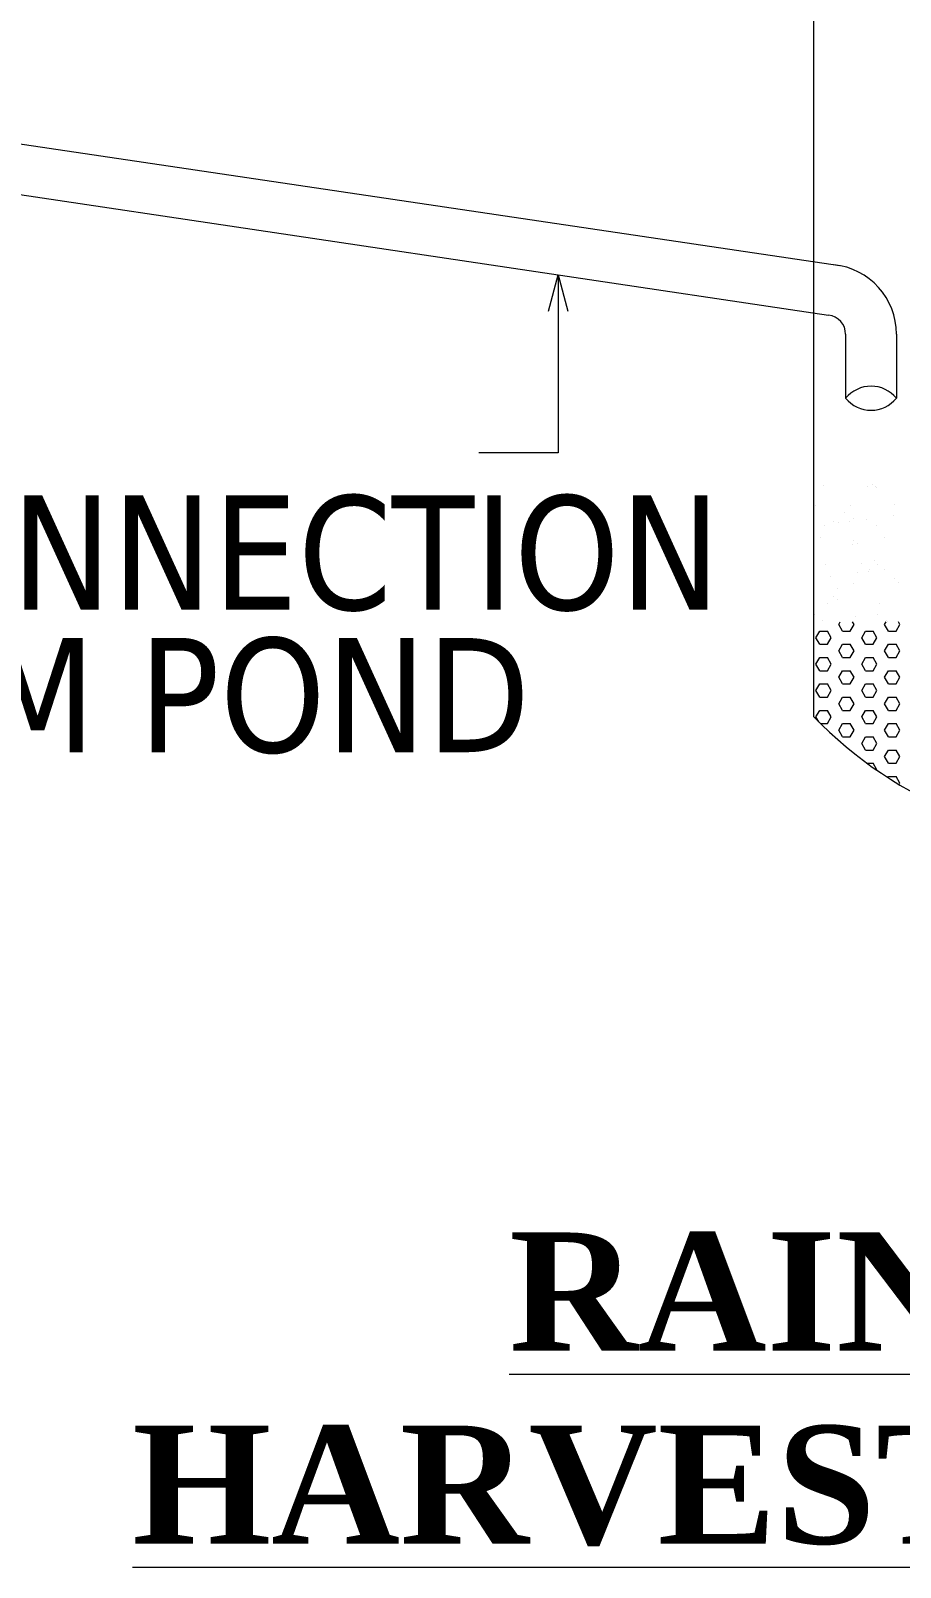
# Model space of a CAD drawing. Header units: metres. Extents: x 5889 to 11933, y -515 to -404.
# Drawn here: x 5934.719 to 5936.495, y -443.168 to -440.031 of the extents above; entities that cross this region are included whole.
import ezdxf
from ezdxf.enums import TextEntityAlignment as Align

# ---------------------------------------------------------------- set-up
doc = ezdxf.new("R2010")
doc.units = ezdxf.units.M
doc.header["$MEASUREMENT"] = 0
doc.layers.get('0').update_dxf_attribs({"lineweight": 18})
doc.layers.add('INNERWALL', color=6, linetype='Continuous', lineweight=25)
doc.styles.add('JSC-Tahoma', font='tahoma.ttf')
doc.styles.add('JSC-Times New Roman', font='timesbd.ttf')

# ---------------------------------------------------------------- blocks, each defined once
blk = doc.blocks.new('_Open30')
at = {"layer": 'INNERWALL', "color": 0, "lineweight": -2}
for p, q in [((-1, 0.268), (0, 0)), ((0, 0), (-1, -0.268)), ((0, 0), (-1, 0))]:
    blk.add_line(p, q, dxfattribs=at)

msp = doc.modelspace()

# ---------------------------------------------------------------- linework, layer by layer
for p, q in [((5936.318, -439.338), (5936.318, -441.4311)), ((5934.4698, -440.2277), (5936.3718, -440.5103)), ((5934.4698, -440.3316), (5936.3487, -440.6118)), ((5936.3836, -440.6505), (5936.3836, -440.7811)), ((5936.4875, -440.6505), (5936.4875, -440.7811)), ((5936.338, -440.9602), (5936.338, -440.9602)), ((5936.4291, -440.9622), (5936.4291, -440.9622)), ((5936.439, -440.9571), (5936.439, -440.9571)), ((5936.4443, -440.9607), (5936.4443, -440.9607)), ((5936.4467, -440.9641), (5936.4467, -440.9641)), ((5936.3218, -441.0006), (5936.3218, -441.0006)), ((5936.3942, -440.9992), (5936.3942, -440.9992)), ((5936.4828, -440.9972), (5936.4828, -440.9972)), ((5936.3406, -441.0403), (5936.3406, -441.0403)), ((5936.3579, -441.0337), (5936.3579, -441.0337)), ((5936.37, -441.0354), (5936.37, -441.0354)), ((5936.382, -441.0149), (5936.382, -441.0149)), ((5936.3916, -441.0326), (5936.3916, -441.0326)), ((5936.3996, -441.0261), (5936.3996, -441.0261)), ((5936.4254, -441.0281), (5936.4254, -441.0281)), ((5936.4469, -441.0408), (5936.4469, -441.0408)), ((5936.4818, -441.0207), (5936.4818, -441.0207)), ((5936.3332, -441.0665), (5936.3332, -441.0665)), ((5936.3993, -441.0716), (5936.3993, -441.0716)), ((5936.4626, -441.0662), (5936.4626, -441.0662)), ((5936.3968, -441.0792), (5936.3968, -441.0792)), ((5936.4069, -441.0786), (5936.4069, -441.0786)), ((5936.3432, -441.1203), (5936.3432, -441.1203)), ((5936.4156, -441.1189), (5936.4156, -441.1189)), ((5936.4299, -441.1351), (5936.4299, -441.1351)), ((5936.4331, -441.1301), (5936.4331, -441.1301)), ((5936.4431, -441.1117), (5936.4431, -441.1117)), ((5936.4495, -441.1208), (5936.4495, -441.1208)), ((5936.4637, -441.1307), (5936.4637, -441.1307)), ((5936.3181, -441.1499), (5936.3181, -441.1499)), ((5936.3182, -441.1482), (5936.3182, -441.1482)), ((5936.3519, -441.1454), (5936.3519, -441.1454)), ((5936.3994, -441.1593), (5936.3994, -441.1593)), ((5936.4083, -441.138), (5936.4083, -441.138)), ((5936.4844, -441.1496), (5936.4844, -441.1496)), ((5936.4921, -441.1567), (5936.4921, -441.1567)), ((5936.3595, -441.1861), (5936.3595, -441.1861)), ((5936.3668, -441.1705), (5936.3668, -441.1705)), ((5936.3672, -441.1931), (5936.3672, -441.1931)), ((5936.3198, -441.2232), (5936.3198, -441.2232)), ((5936.3458, -441.2004), (5936.3458, -441.2004)), ((5936.4033, -441.2262), (5936.4033, -441.2262)), ((5936.4492, -441.223), (5936.4492, -441.223)), ((5936.4521, -441.2009), (5936.4521, -441.2009)), ((5936.323, -441.2701), (5936.3308, -441.2566)), ((5936.3308, -441.2566), (5936.3464, -441.2566)), ((5936.3373, -441.2344), (5936.3373, -441.2344)), ((5936.3542, -441.2701), (5936.3464, -441.2566)), ((5936.3697, -441.2431), (5936.3727, -441.238)), ((5936.3775, -441.2566), (5936.3697, -441.2431)), ((5936.3775, -441.2566), (5936.3931, -441.2566)), ((5936.3931, -441.2566), (5936.4009, -441.2431)), ((5936.4009, -441.2431), (5936.398, -441.238)), ((5936.4165, -441.2701), (5936.4243, -441.2566)), ((5936.4243, -441.2566), (5936.4399, -441.2566)), ((5936.4477, -441.2701), (5936.4399, -441.2566)), ((5936.4632, -441.2431), (5936.4662, -441.238)), ((5936.471, -441.2566), (5936.4632, -441.2431)), ((5936.4667, -441.2342), (5936.4667, -441.2342)), ((5936.4682, -441.2377), (5936.4682, -441.2377)), ((5936.471, -441.2566), (5936.4866, -441.2566)), ((5936.4866, -441.2566), (5936.4944, -441.2431)), ((5936.4944, -441.2431), (5936.4914, -441.238)), ((5936.3308, -441.2836), (5936.323, -441.2701)), ((5936.3308, -441.2836), (5936.3464, -441.2836)), ((5936.3464, -441.2836), (5936.3542, -441.2701)), ((5936.3697, -441.2971), (5936.3775, -441.2836)), ((5936.3775, -441.2836), (5936.3931, -441.2836)), ((5936.4009, -441.2971), (5936.3931, -441.2836)), ((5936.4243, -441.2836), (5936.4165, -441.2701)), ((5936.4243, -441.2836), (5936.4399, -441.2836)), ((5936.4399, -441.2836), (5936.4477, -441.2701)), ((5936.4632, -441.2971), (5936.471, -441.2836)), ((5936.471, -441.2836), (5936.4866, -441.2836)), ((5936.4944, -441.2971), (5936.4866, -441.2836)), ((5936.323, -441.324), (5936.3308, -441.3105)), ((5936.3308, -441.3375), (5936.323, -441.324)), ((5936.3308, -441.3105), (5936.3464, -441.3105)), ((5936.3542, -441.324), (5936.3464, -441.3105)), ((5936.3464, -441.3375), (5936.3542, -441.324)), ((5936.3775, -441.3105), (5936.3697, -441.2971)), ((5936.3775, -441.3105), (5936.3931, -441.3105)), ((5936.3931, -441.3105), (5936.4009, -441.2971)), ((5936.4165, -441.324), (5936.4243, -441.3105)), ((5936.4243, -441.3375), (5936.4165, -441.324)), ((5936.4243, -441.3105), (5936.4399, -441.3105)), ((5936.4477, -441.324), (5936.4399, -441.3105)), ((5936.4399, -441.3375), (5936.4477, -441.324)), ((5936.471, -441.3105), (5936.4632, -441.2971)), ((5936.471, -441.3105), (5936.4866, -441.3105)), ((5936.4866, -441.3105), (5936.4944, -441.2971)), ((5936.3308, -441.3375), (5936.3464, -441.3375)), ((5936.3697, -441.351), (5936.3775, -441.3375)), ((5936.3775, -441.3645), (5936.3697, -441.351)), ((5936.3775, -441.3375), (5936.3931, -441.3375)), ((5936.4009, -441.351), (5936.3931, -441.3375)), ((5936.3931, -441.3645), (5936.4009, -441.351)), ((5936.4243, -441.3375), (5936.4399, -441.3375)), ((5936.4632, -441.351), (5936.471, -441.3375)), ((5936.471, -441.3645), (5936.4632, -441.351)), ((5936.471, -441.3375), (5936.4866, -441.3375)), ((5936.4944, -441.351), (5936.4866, -441.3375)), ((5936.4866, -441.3645), (5936.4944, -441.351)), ((5936.323, -441.378), (5936.3308, -441.3645)), ((5936.3308, -441.3915), (5936.323, -441.378)), ((5936.3308, -441.3645), (5936.3464, -441.3645)), ((5936.3542, -441.378), (5936.3464, -441.3645)), ((5936.3464, -441.3915), (5936.3542, -441.378)), ((5936.3775, -441.3645), (5936.3931, -441.3645)), ((5936.4165, -441.378), (5936.4243, -441.3645)), ((5936.4243, -441.3915), (5936.4165, -441.378)), ((5936.4243, -441.3645), (5936.4399, -441.3645)), ((5936.4477, -441.378), (5936.4399, -441.3645)), ((5936.4399, -441.3915), (5936.4477, -441.378)), ((5936.471, -441.3645), (5936.4866, -441.3645)), ((5936.323, -441.432), (5936.3308, -441.4185)), ((5936.3308, -441.3915), (5936.3464, -441.3915)), ((5936.3308, -441.4185), (5936.3464, -441.4185)), ((5936.3542, -441.432), (5936.3464, -441.4185)), ((5936.3697, -441.405), (5936.3775, -441.3915)), ((5936.3775, -441.4185), (5936.3697, -441.405)), ((5936.3775, -441.3915), (5936.3931, -441.3915)), ((5936.3775, -441.4185), (5936.3931, -441.4185)), ((5936.4009, -441.405), (5936.3931, -441.3915)), ((5936.3931, -441.4185), (5936.4009, -441.405)), ((5936.4165, -441.432), (5936.4243, -441.4185)), ((5936.4243, -441.3915), (5936.4399, -441.3915)), ((5936.4243, -441.4185), (5936.4399, -441.4185)), ((5936.4477, -441.432), (5936.4399, -441.4185)), ((5936.4632, -441.405), (5936.471, -441.3915)), ((5936.471, -441.4185), (5936.4632, -441.405)), ((5936.471, -441.3915), (5936.4866, -441.3915)), ((5936.471, -441.4185), (5936.4866, -441.4185)), ((5936.4944, -441.405), (5936.4866, -441.3915)), ((5936.4866, -441.4185), (5936.4944, -441.405)), ((5936.3289, -441.4421), (5936.323, -441.432)), ((5936.3322, -441.4455), (5936.3464, -441.4455)), ((5936.3464, -441.4455), (5936.3542, -441.432)), ((5936.3697, -441.459), (5936.3775, -441.4455)), ((5936.3775, -441.4455), (5936.3931, -441.4455)), ((5936.4009, -441.459), (5936.3931, -441.4455)), ((5936.4243, -441.4455), (5936.4165, -441.432)), ((5936.4243, -441.4455), (5936.4399, -441.4455)), ((5936.4399, -441.4455), (5936.4477, -441.432)), ((5936.4632, -441.459), (5936.471, -441.4455)), ((5936.471, -441.4455), (5936.4866, -441.4455)), ((5936.4944, -441.459), (5936.4866, -441.4455)), ((5936.3775, -441.4725), (5936.3697, -441.459)), ((5936.3775, -441.4725), (5936.3931, -441.4725)), ((5936.3931, -441.4725), (5936.4009, -441.459)), ((5936.4165, -441.486), (5936.4243, -441.4725)), ((5936.4243, -441.4725), (5936.4399, -441.4725)), ((5936.4477, -441.486), (5936.4399, -441.4725)), ((5936.471, -441.4725), (5936.4632, -441.459)), ((5936.471, -441.4725), (5936.4866, -441.4725)), ((5936.4866, -441.4725), (5936.4944, -441.459)), ((5936.3924, -441.4995), (5936.3931, -441.4995)), ((5936.3937, -441.5005), (5936.3931, -441.4995)), ((5936.4243, -441.4995), (5936.4165, -441.486)), ((5936.4243, -441.4995), (5936.4399, -441.4995)), ((5936.4399, -441.4995), (5936.4477, -441.486)), ((5936.4632, -441.5129), (5936.471, -441.4995)), ((5936.471, -441.5264), (5936.4632, -441.5129)), ((5936.471, -441.4995), (5936.4866, -441.4995)), ((5936.4944, -441.5129), (5936.4866, -441.4995)), ((5936.4866, -441.5264), (5936.4944, -441.5129)), ((5936.4274, -441.5264), (5936.4399, -441.5264)), ((5936.4477, -441.5399), (5936.4399, -441.5264)), ((5936.4473, -441.5406), (5936.4477, -441.5399)), ((5936.471, -441.5264), (5936.4866, -441.5264)), ((5936.4698, -441.5556), (5936.471, -441.5534)), ((5936.471, -441.5534), (5936.4866, -441.5534)), ((5936.4944, -441.5669), (5936.4866, -441.5534)), ((5936.4927, -441.5698), (5936.4944, -441.5669))]:
    msp.add_line(p, q)
at = {"ltscale": 1000}
msp.add_lwpolyline([(5935.7964, -440.6037), (5935.7964, -440.8929), (5935.6343, -440.8929)], dxfattribs=at)
for centre, radius, start, end in [((5936.3447, -440.6505), 0.1428, 0, 84.0907), ((5936.3447, -440.6505), 0.039, 0, 84.0907), ((5936.4356, -440.8235), 0.067, 39.214, 140.786), ((5936.4356, -440.7387), 0.067, 219.214, 320.786), ((5936.9323, -440.8367), 0.8548, 224.0569, 272.3403)]:
    msp.add_arc(centre, radius, start, end)

# ---------------------------------------------------------------- block references
at = {"ltscale": 1000, "xscale": 0.07423001364151299, "yscale": 0.07423001364151299, "zscale": 0.07423001364151299, "rotation": 90}
msp.add_blockref('_Open30', (5935.7964, -440.5294), dxfattribs=at)

# ---------------------------------------------------------------- texts
at = {"style": 'JSC-Tahoma'}
for s, p in [('INTER CONNECTION', (5933.3623, -441.213, 1.4789)), ('PIPE FROM POND', (5933.3736, -441.504, 1.4789))]:
    msp.add_text(s, height=0.23328, dxfattribs=at).set_placement(p)
at = {"ltscale": 1000, "style": 'JSC-Times New Roman'}
for s, p in [('%%URAIN WATER', (5936.8957, -442.6071)), ('%%UHARVESTING DETAIL', (5936.8957, -443.001))]:
    msp.add_text(s, height=0.241248, dxfattribs=at).set_placement(p, align=Align.MIDDLE)

doc.saveas('drawing.dxf')
